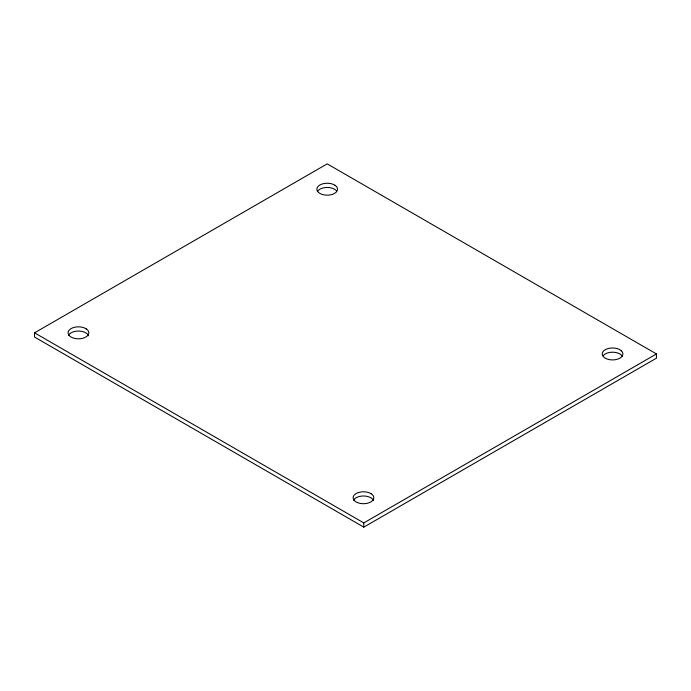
<?xml version="1.0" encoding="UTF-8"?>
<svg xmlns="http://www.w3.org/2000/svg" width="691" height="691" viewBox="0 0 691 691"><rect width="100%" height="100%" fill="white"/><g stroke="black" fill="none" stroke-linecap="round" stroke-linejoin="round"><path stroke-width="1.04" d="M34.55 332.829L327.206 163.862L656.45 353.947L656.45 358.171L363.794 527.138L34.55 337.053L34.55 332.829L363.794 522.914L656.45 353.947M363.794 522.914L363.794 527.138M68.582 335.187A10.382 5.994 0 0 1 84.121 332.025L86.176 333.045A10.382 5.994 0 0 1 88.612 335.817M317.428 191.476A10.348 5.977 0 0 1 333.01 188.488L335.031 189.515A10.348 5.977 0 0 1 336.517 190.82M353.55 500.249A10.348 5.977 0 0 1 368.899 496.881L370.989 497.865A10.348 5.977 0 0 1 373.537 500.586M603.364 355.424A10.348 5.977 0 0 1 619.533 353.766L621.269 354.958A10.348 5.977 0 0 1 622.418 356.366M370.989 493.642L368.899 492.657A10.348 5.977 0 0 0 355.442 493.97A10.348 5.977 0 0 0 355.934 501.839L358.033 502.823A10.348 5.977 0 0 0 371.49 501.519A10.348 5.977 0 0 0 370.989 493.642M86.176 328.821L84.121 327.802A10.382 5.994 0 0 0 70.56 328.925A10.382 5.994 0 0 0 70.724 336.828L72.78 337.847A10.382 5.994 0 0 0 86.332 336.733A10.382 5.994 0 0 0 86.176 328.821M335.031 185.292L333.01 184.264A10.348 5.977 0 0 0 319.467 185.24A10.348 5.977 0 0 0 319.389 193.117L321.41 194.154A10.348 5.977 0 0 0 334.945 193.169A10.348 5.977 0 0 0 335.031 185.292M621.269 350.734L619.533 349.534A10.348 5.977 0 0 0 605.886 349.378A10.348 5.977 0 0 0 603.83 357.169L605.575 358.361A10.348 5.977 0 0 0 619.214 358.517A10.348 5.977 0 0 0 621.269 350.734"/></g></svg>
